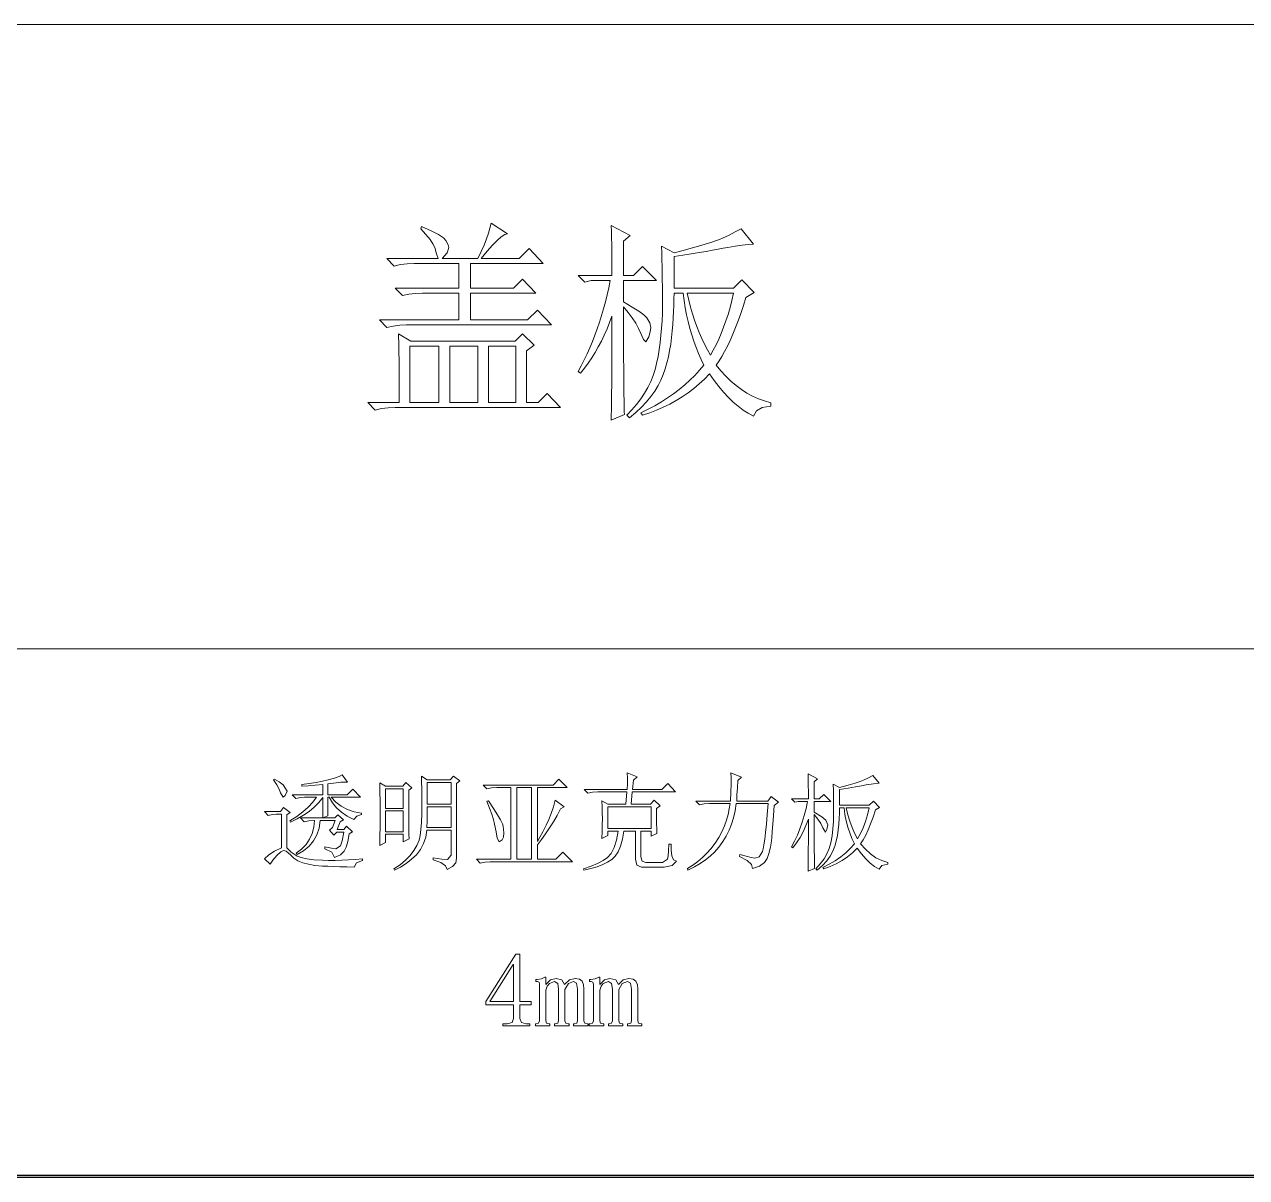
# Model space of a CAD drawing. Extents: x 21 to 293, y 5 to 205.
# Drawn here: x 199.29 to 241.73, y 5.25 to 45.29 of the extents above; entities that cross this region are included whole.
import ezdxf

# ---------------------------------------------------------------- set-up
doc = ezdxf.new("R2010")
doc.units = 0

msp = doc.modelspace()

# ---------------------------------------------------------------- linework, layer by layer
at = {"color": 7, "lineweight": 13}
for p, q in [((127.767, 45.293), (292.639, 45.293)), ((127.767, 23.609), (292.639, 23.609)), ((127.767, 5.25), (292.639, 5.25))]:
    msp.add_line(p, q, dxfattribs=at)
at = {"color": 7, "lineweight": 35}
msp.add_line((292.64, 5.316), (20.64, 5.316), dxfattribs=at)
at = {"color": 7, "lineweight": 13}
for points in [[(213.078, 38.273), (213.411, 38.128), (213.664, 37.998), (213.835, 37.885), (213.926, 37.787), (214.001, 37.638), (214.026, 37.551), (213.969, 37.357), (213.796, 37.163), (215.031, 37.163), (215.148, 37.406), (215.248, 37.633), (215.333, 37.845), (215.402, 38.041), (215.454, 38.222), (215.491, 38.387), (216.065, 38.026), (215.968, 37.994), (215.848, 37.917), (215.706, 37.796), (215.542, 37.63), (215.355, 37.419), (215.146, 37.163), (216.468, 37.163), (216.812, 37.507), (217.301, 36.99), (214.773, 36.99), (214.773, 36.133), (216.267, 36.133), (216.582, 36.449), (217.042, 35.961), (214.773, 35.961), (214.773, 35.03), (216.755, 35.03), (217.099, 35.375), (217.588, 34.858), (212.561, 34.858), (212.319, 34.849), (212.089, 34.82), (211.872, 34.772), (211.613, 35.03), (214.371, 35.03), (214.371, 35.961), (213.107, 35.961), (212.865, 35.951), (212.635, 35.923), (212.418, 35.875), (212.159, 36.133), (214.371, 36.133), (214.371, 36.99), (212.82, 36.99), (212.577, 36.981), (212.348, 36.952), (212.13, 36.904), (211.872, 37.163), (213.653, 37.163), (213.595, 37.329), (213.538, 37.551), (213.475, 37.674), (213.373, 37.822), (213.231, 37.994), (213.05, 38.19)], [(220.094, 35.483), (220.094, 35.077), (220.094, 34.693), (220.095, 34.332), (220.096, 33.994), (220.097, 33.677), (220.098, 33.384), (220.1, 33.112), (220.102, 32.863), (220.104, 32.637), (220.106, 32.433), (220.109, 32.252), (220.112, 32.093), (220.115, 31.956), (220.119, 31.842), (220.122, 31.75), (219.663, 31.549), (219.666, 31.726), (219.67, 31.912), (219.673, 32.108), (219.676, 32.312), (219.679, 32.526), (219.681, 32.749), (219.683, 32.981), (219.685, 33.222), (219.687, 33.472), (219.688, 33.732), (219.689, 34), (219.69, 34.278), (219.691, 34.565), (219.691, 34.862), (219.691, 35.167), (219.608, 34.941), (219.519, 34.72), (219.424, 34.506), (219.324, 34.299), (219.217, 34.098), (219.105, 33.903), (218.988, 33.714), (218.864, 33.532), (218.735, 33.356), (218.6, 33.186), (218.514, 33.244), (218.622, 33.443), (218.727, 33.646), (218.826, 33.853), (218.922, 34.064), (219.013, 34.279), (219.099, 34.499), (219.182, 34.722), (219.259, 34.95), (219.333, 35.182), (219.402, 35.418), (219.466, 35.658), (219.527, 35.902), (219.583, 36.15), (219.634, 36.402), (218.973, 36.402), (218.744, 36.345), (218.514, 36.575), (219.691, 36.575), (219.691, 36.866), (219.689, 37.142), (219.686, 37.405), (219.682, 37.653), (219.677, 37.888), (219.67, 38.108), (219.663, 38.314), (220.323, 37.966), (220.094, 37.764), (220.094, 36.575), (220.438, 36.575), (220.754, 36.89), (221.242, 36.402), (220.094, 36.402), (220.094, 35.655), (220.391, 35.481), (220.625, 35.332), (220.794, 35.208), (220.898, 35.11), (221.005, 34.937), (221.041, 34.765), (221.023, 34.614), (220.97, 34.449), (220.869, 34.277), (220.783, 34.349), (220.697, 34.564), (220.617, 34.739), (220.517, 34.918), (220.397, 35.102), (220.255, 35.29)], [(224.344, 35.814), (224.255, 35.531), (224.165, 35.261), (224.074, 35.006), (223.982, 34.765), (223.889, 34.537), (223.795, 34.323), (223.7, 34.123), (223.604, 33.938), (223.507, 33.766), (223.409, 33.608), (223.31, 33.463), (223.474, 33.262), (223.644, 33.077), (223.819, 32.907), (224, 32.753), (224.186, 32.615), (224.379, 32.492), (224.577, 32.385), (224.781, 32.293), (224.991, 32.217), (225.206, 32.157), (225.206, 32.041), (224.909, 31.99), (224.708, 31.874), (224.603, 31.693), (224.425, 31.79), (224.25, 31.904), (224.076, 32.034), (223.905, 32.181), (223.736, 32.344), (223.569, 32.523), (223.404, 32.718), (223.241, 32.93), (223.081, 33.158), (222.905, 32.98), (222.722, 32.811), (222.532, 32.652), (222.334, 32.503), (222.13, 32.363), (221.918, 32.232), (221.7, 32.111), (221.474, 31.999), (221.241, 31.897), (221.001, 31.805), (220.754, 31.722), (220.697, 31.809), (220.943, 31.928), (221.179, 32.054), (221.406, 32.185), (221.623, 32.323), (221.831, 32.467), (222.03, 32.618), (222.219, 32.775), (222.398, 32.937), (222.568, 33.106), (222.729, 33.282), (222.88, 33.463), (222.783, 33.662), (222.693, 33.866), (222.61, 34.076), (222.532, 34.291), (222.461, 34.513), (222.395, 34.74), (222.336, 34.972), (222.283, 35.211), (222.237, 35.455), (222.196, 35.705), (222.162, 35.961), (221.846, 35.961), (221.844, 35.752), (221.839, 35.539), (221.83, 35.323), (221.817, 35.103), (221.802, 34.879), (221.782, 34.653), (221.759, 34.422), (221.731, 34.193), (221.694, 33.969), (221.649, 33.752), (221.595, 33.541), (221.534, 33.335), (221.464, 33.135), (221.386, 32.942), (221.293, 32.752), (221.18, 32.563), (221.045, 32.375), (220.889, 32.188), (220.712, 32.003), (220.514, 31.819), (220.295, 31.635), (220.208, 31.722), (220.386, 31.909), (220.547, 32.099), (220.693, 32.293), (220.824, 32.49), (220.939, 32.69), (221.038, 32.893), (221.122, 33.099), (221.19, 33.309), (221.242, 33.521), (221.29, 33.763), (221.33, 34.007), (221.365, 34.253), (221.393, 34.5), (221.415, 34.749), (221.431, 35), (221.44, 35.253), (221.443, 35.508), (221.443, 35.735), (221.442, 35.964), (221.44, 36.194), (221.438, 36.425), (221.435, 36.657), (221.431, 36.89), (221.426, 37.124), (221.421, 37.359), (221.415, 37.595), (221.846, 37.364), (222.161, 37.447), (222.446, 37.525), (222.701, 37.597), (222.926, 37.663), (223.121, 37.723), (223.286, 37.777), (223.421, 37.826), (223.526, 37.868), (223.757, 37.975), (223.973, 38.086), (224.172, 38.199), (224.603, 37.661), (224.418, 37.654), (224.208, 37.633), (223.973, 37.598), (223.713, 37.549), (223.558, 37.519), (223.38, 37.487), (223.181, 37.452), (222.959, 37.414), (222.714, 37.374), (222.447, 37.331), (222.157, 37.286), (221.846, 37.237), (221.846, 36.133), (223.914, 36.133), (224.201, 36.421), (224.632, 35.989)], [(222.305, 35.961), (222.36, 35.717), (222.42, 35.48), (222.486, 35.248), (222.558, 35.024), (222.635, 34.805), (222.719, 34.593), (222.808, 34.387), (222.903, 34.187), (223.003, 33.994), (223.109, 33.807), (223.21, 33.983), (223.307, 34.169), (223.399, 34.363), (223.486, 34.565), (223.569, 34.776), (223.647, 34.996), (223.721, 35.224), (223.79, 35.461), (223.854, 35.707), (223.914, 35.961)], [(212.303, 32.163), (212.303, 32.509), (212.302, 32.832), (212.3, 33.13), (212.298, 33.405), (212.296, 33.656), (212.292, 33.883), (212.289, 34.087), (212.284, 34.266), (212.28, 34.422), (212.274, 34.554), (212.705, 34.295), (216.324, 34.295), (216.582, 34.554), (216.985, 34.153), (216.726, 33.954), (216.726, 32.163), (217.128, 32.163), (217.444, 32.479), (217.904, 31.99), (212.159, 31.99), (211.917, 31.981), (211.687, 31.952), (211.47, 31.904), (211.211, 32.163)], [(212.676, 34.123), (212.676, 32.163), (213.682, 32.163), (213.682, 34.123)], [(214.055, 34.123), (214.055, 32.163), (215.031, 32.163), (215.031, 34.123)], [(215.405, 34.123), (215.405, 32.163), (216.353, 32.163), (216.353, 34.123)], [(210.323, 19.231), (210.51, 18.983), (210.28, 18.976), (210.108, 18.959), (209.821, 18.925), (209.821, 18.545), (210.496, 18.545), (210.697, 18.732), (210.955, 18.459), (209.936, 18.459), (210.102, 18.285), (210.292, 18.142), (210.504, 18.03), (210.74, 17.949), (210.998, 17.899), (210.998, 17.856), (210.83, 17.805), (210.726, 17.683), (210.498, 17.802), (210.298, 17.938), (210.126, 18.094), (209.981, 18.267), (209.864, 18.459), (209.821, 18.459), (209.821, 17.813), (209.648, 17.741), (209.648, 18.445), (209.51, 18.273), (209.352, 18.114), (209.175, 17.967), (208.978, 17.832), (208.763, 17.709), (208.528, 17.597), (208.5, 17.64), (208.744, 17.793), (208.959, 17.951), (209.146, 18.114), (209.304, 18.284), (209.433, 18.459), (209.017, 18.459), (208.869, 18.448), (208.715, 18.416), (208.586, 18.545), (209.648, 18.545), (209.648, 18.896), (209.382, 18.876), (209.138, 18.856), (208.916, 18.837), (208.916, 18.896), (209.178, 18.933), (209.419, 18.974), (209.638, 19.017), (209.835, 19.063), (210.055, 19.124), (210.218, 19.18)], [(212.114, 15.965), (212.33, 16.113), (212.519, 16.27), (212.681, 16.437), (212.814, 16.61), (212.917, 16.786), (212.99, 16.965), (213.028, 17.124), (213.056, 17.331), (213.075, 17.585), (213.083, 17.887), (213.085, 18.104), (213.086, 18.321), (213.085, 18.539), (213.083, 18.757), (213.08, 18.975), (213.076, 19.194), (213.277, 19.06), (214.067, 19.06), (214.182, 19.194), (214.412, 19.023), (214.297, 18.937), (214.297, 16.337), (214.267, 16.18), (214.156, 16.051), (213.967, 15.951), (213.912, 16.077), (213.75, 16.188), (213.478, 16.282), (213.478, 16.354), (213.782, 16.302), (213.974, 16.29), (214.11, 16.441), (214.11, 17.319), (213.263, 17.319), (213.224, 17.071), (213.15, 16.846), (213.041, 16.643), (212.897, 16.462), (212.728, 16.302), (212.547, 16.158), (212.351, 16.032), (212.143, 15.922)], [(219.343, 17.024), (219.351, 17.273), (219.356, 17.502), (219.358, 17.713), (219.356, 17.915), (219.351, 18.12), (219.343, 18.329), (219.544, 18.214), (220.176, 18.214), (220.205, 18.643), (219.2, 18.643), (219.02, 18.632), (218.855, 18.6), (218.726, 18.729), (220.219, 18.729), (220.226, 18.934), (220.226, 19.125), (220.219, 19.305), (220.564, 19.161), (220.435, 19.045), (220.406, 18.729), (221.426, 18.729), (221.627, 18.93), (221.9, 18.643), (220.392, 18.643), (220.363, 18.214), (221.024, 18.214), (221.153, 18.358), (221.368, 18.157), (221.239, 18.071), (221.239, 17.755), (221.241, 17.547), (221.245, 17.361), (221.253, 17.196), (221.052, 17.11), (221.052, 17.282), (220.693, 17.282), (220.693, 16.389), (220.736, 16.233), (220.866, 16.19), (221.44, 16.19), (221.62, 16.312), (221.641, 16.423), (221.658, 16.593), (221.67, 16.822), (221.742, 16.822), (221.749, 16.616), (221.77, 16.427), (221.824, 16.289), (221.928, 16.234), (221.778, 16.083), (221.498, 16.032), (220.722, 16.032), (220.553, 16.1), (220.507, 16.302), (220.507, 17.282), (220.105, 17.282), (220.055, 17.003), (219.989, 16.763), (219.904, 16.565), (219.801, 16.407), (219.681, 16.291), (219.539, 16.199), (219.371, 16.116), (219.177, 16.042), (218.957, 15.978), (218.712, 15.922), (218.697, 15.965), (218.965, 16.059), (219.194, 16.158), (219.385, 16.261), (219.537, 16.369), (219.66, 16.508), (219.762, 16.707), (219.843, 16.965), (219.904, 17.282), (219.544, 17.282), (219.544, 17.124)], [(224.065, 19.039), (224.048, 18.779), (224.033, 18.541), (224.022, 18.325), (225.099, 18.325), (225.214, 18.482), (225.473, 18.281), (225.329, 18.167), (225.305, 17.827), (225.282, 17.526), (225.259, 17.265), (225.237, 17.044), (225.214, 16.862), (225.193, 16.72), (225.142, 16.499), (225.075, 16.324), (224.992, 16.195), (224.818, 16.062), (224.568, 15.98), (224.531, 16.116), (224.383, 16.255), (224.123, 16.397), (224.137, 16.469), (224.354, 16.41), (224.527, 16.37), (224.654, 16.346), (224.798, 16.391), (224.913, 16.57), (224.941, 16.664), (224.97, 16.806), (224.999, 16.996), (225.028, 17.234), (225.056, 17.521), (225.085, 17.856), (225.114, 18.238), (224.008, 18.238), (223.965, 17.986), (223.909, 17.747), (223.84, 17.522), (223.757, 17.31), (223.657, 17.109), (223.539, 16.915), (223.403, 16.728), (223.247, 16.548), (223.104, 16.41), (222.941, 16.279), (222.757, 16.154), (222.553, 16.035), (222.328, 15.922), (222.313, 15.98), (222.502, 16.099), (222.678, 16.227), (222.84, 16.364), (222.989, 16.509), (223.125, 16.663), (223.276, 16.861), (223.405, 17.06), (223.512, 17.26), (223.599, 17.461), (223.667, 17.661), (223.723, 17.857), (223.764, 18.05), (223.793, 18.238), (223.074, 18.238), (222.895, 18.228), (222.73, 18.195), (222.601, 18.325), (223.807, 18.325), (223.819, 18.638), (223.825, 18.906), (223.826, 19.128), (223.821, 19.305), (224.195, 19.151)], [(226.715, 17.852), (226.715, 17.481), (226.716, 17.149), (226.717, 16.856), (226.718, 16.603), (226.72, 16.39), (226.723, 16.216), (226.726, 16.081), (226.729, 15.986), (226.499, 15.885), (226.503, 16.055), (226.506, 16.241), (226.508, 16.443), (226.51, 16.661), (226.512, 16.895), (226.513, 17.145), (226.513, 17.412), (226.514, 17.694), (226.428, 17.471), (226.33, 17.26), (226.221, 17.062), (226.1, 16.877), (225.968, 16.704), (225.925, 16.733), (226.031, 16.934), (226.129, 17.143), (226.218, 17.36), (226.298, 17.586), (226.369, 17.82), (226.431, 18.062), (226.485, 18.312), (226.155, 18.312), (226.04, 18.283), (225.925, 18.398), (226.514, 18.398), (226.513, 18.648), (226.51, 18.876), (226.506, 19.083), (226.499, 19.268), (226.83, 19.094), (226.715, 18.993), (226.715, 18.398), (226.887, 18.398), (227.045, 18.556), (227.289, 18.312), (226.715, 18.312), (226.715, 17.938), (226.98, 17.777), (227.117, 17.666), (227.189, 17.493), (227.153, 17.335), (227.102, 17.249), (227.016, 17.393), (226.945, 17.54), (226.844, 17.693)], [(228.84, 18.018), (228.758, 17.763), (228.674, 17.533), (228.589, 17.325), (228.502, 17.141), (228.413, 16.98), (228.323, 16.842), (228.49, 16.649), (228.668, 16.487), (228.857, 16.357), (229.058, 16.257), (229.271, 16.189), (229.271, 16.131), (229.066, 16.081), (228.969, 15.957), (228.81, 16.051), (228.655, 16.171), (228.502, 16.317), (228.354, 16.49), (228.208, 16.69), (228.044, 16.53), (227.868, 16.386), (227.681, 16.259), (227.481, 16.147), (227.269, 16.051), (227.045, 15.972), (227.016, 16.015), (227.238, 16.127), (227.444, 16.249), (227.634, 16.382), (227.808, 16.525), (227.966, 16.678), (228.108, 16.842), (228.022, 17.026), (227.947, 17.22), (227.882, 17.423), (227.827, 17.636), (227.783, 17.859), (227.749, 18.091), (227.591, 18.091), (227.588, 17.907), (227.58, 17.717), (227.567, 17.522), (227.548, 17.322), (227.52, 17.123), (227.479, 16.934), (227.427, 16.753), (227.361, 16.582), (227.273, 16.416), (227.153, 16.251), (227, 16.089), (226.815, 15.928), (226.772, 15.972), (226.926, 16.141), (227.055, 16.316), (227.158, 16.496), (227.236, 16.681), (227.289, 16.871), (227.333, 17.114), (227.365, 17.361), (227.383, 17.611), (227.39, 17.865), (227.389, 18.07), (227.387, 18.277), (227.385, 18.486), (227.381, 18.696), (227.375, 18.908), (227.591, 18.793), (227.891, 18.873), (228.131, 18.942), (228.311, 18.999), (228.431, 19.045), (228.601, 19.126), (228.754, 19.21), (228.969, 18.941), (228.772, 18.927), (228.524, 18.885), (228.358, 18.854), (228.147, 18.818), (227.891, 18.776), (227.591, 18.729), (227.591, 18.177), (228.625, 18.177), (228.768, 18.321), (228.984, 18.105)], [(207.939, 19.058), (207.968, 19.087), (208.132, 18.992), (208.277, 18.883), (208.406, 18.671), (208.342, 18.518), (208.27, 18.459), (208.184, 18.605), (208.131, 18.74), (208.05, 18.891)], [(212.631, 17.568), (212.633, 17.343), (212.637, 17.158), (212.645, 17.014), (212.444, 16.914), (212.444, 17.172), (211.827, 17.172), (211.827, 16.885), (211.626, 16.784), (211.631, 16.966), (211.635, 17.166), (211.638, 17.385), (211.639, 17.622), (211.64, 17.879), (211.639, 18.134), (211.638, 18.37), (211.635, 18.585), (211.631, 18.779), (211.626, 18.954), (211.827, 18.839), (212.43, 18.839), (212.53, 18.968), (212.746, 18.783), (212.631, 18.698)], [(211.827, 18.753), (211.827, 18.067), (212.444, 18.067), (212.444, 18.753)], [(213.277, 18.974), (213.277, 18.214), (214.11, 18.214), (214.11, 18.974)], [(215.218, 18.876), (217.645, 18.876), (217.846, 19.084), (218.134, 18.79), (217.1, 18.79), (217.1, 16.921), (217.185, 17.067), (217.288, 17.256), (217.408, 17.489), (217.5, 17.686), (217.583, 17.897), (217.655, 18.121), (217.717, 18.358), (218.033, 18.129), (217.904, 18.057), (217.782, 17.826), (217.655, 17.605), (217.523, 17.392), (217.387, 17.187), (217.246, 16.992), (217.1, 16.806), (217.1, 16.302), (217.746, 16.302), (217.99, 16.547), (218.32, 16.216), (215.462, 16.216), (215.283, 16.206), (215.118, 16.173), (214.989, 16.302), (216.18, 16.302), (216.18, 18.79), (215.692, 18.79), (215.513, 18.779), (215.348, 18.747)], [(216.382, 18.79), (216.382, 16.302), (216.899, 16.302), (216.899, 18.79)], [(215.405, 18.33), (215.582, 18.065), (215.721, 17.844), (215.823, 17.669), (215.888, 17.538), (215.915, 17.452), (215.936, 17.222), (215.92, 17.075), (215.872, 16.978), (215.778, 16.906), (215.707, 17.035), (215.669, 17.251), (215.613, 17.524), (215.572, 17.687), (215.514, 17.873), (215.44, 18.083), (215.348, 18.316)], [(208.399, 16.697), (208.553, 16.546), (208.758, 16.414), (208.899, 16.359), (209.092, 16.316), (209.337, 16.287), (209.634, 16.269), (209.852, 16.265), (210.076, 16.265), (210.305, 16.271), (210.54, 16.282), (210.781, 16.298), (211.027, 16.32), (211.027, 16.262), (210.819, 16.183), (210.74, 16.032), (210.48, 16.038), (210.24, 16.045), (210.02, 16.052), (209.821, 16.06), (209.641, 16.069), (209.376, 16.09), (209.147, 16.127), (208.952, 16.177), (208.787, 16.246), (208.646, 16.338), (208.528, 16.452), (208.381, 16.579), (208.284, 16.612), (208.191, 16.559), (208.054, 16.431), (207.918, 16.273), (207.825, 16.134), (207.624, 16.322), (207.778, 16.454), (207.975, 16.579), (208.212, 16.698), (208.212, 17.871), (208.026, 17.871), (207.9, 17.86), (207.753, 17.828), (207.624, 17.957), (208.184, 17.957), (208.284, 18.1), (208.514, 17.928), (208.399, 17.841)], [(208.873, 17.736), (210.065, 17.736), (210.165, 17.851), (210.367, 17.678), (210.252, 17.606), (210.205, 17.487), (210.151, 17.332), (210.381, 17.332), (210.467, 17.447), (210.682, 17.26), (210.568, 17.188), (210.516, 16.923), (210.459, 16.722), (210.395, 16.585), (210.259, 16.452), (210.051, 16.37), (209.968, 16.546), (209.72, 16.671), (209.72, 16.729), (209.952, 16.693), (210.101, 16.671), (210.266, 16.765), (210.323, 16.939), (210.381, 17.246), (210.137, 17.246), (210.036, 17.145), (209.878, 17.318), (209.986, 17.408), (210.079, 17.65), (209.562, 17.65), (209.52, 17.386), (209.441, 17.149), (209.325, 16.939), (209.173, 16.757), (208.984, 16.601), (208.758, 16.472), (208.729, 16.516), (208.914, 16.659), (209.068, 16.82), (209.189, 17), (209.278, 17.199), (209.336, 17.415), (209.361, 17.65), (209.347, 17.65), (209.167, 17.639), (209.002, 17.607)], [(211.827, 17.981), (211.827, 17.258), (212.444, 17.258), (212.444, 17.981)], [(213.277, 18.128), (213.276, 17.878), (213.271, 17.637), (213.263, 17.405), (214.11, 17.405), (214.11, 18.128)], [(219.544, 18.128), (219.544, 17.369), (221.052, 17.369), (221.052, 18.128)], [(227.821, 18.091), (227.878, 17.851), (227.947, 17.623), (228.027, 17.407), (228.119, 17.204), (228.223, 17.014), (228.321, 17.195), (228.411, 17.393), (228.492, 17.609), (228.563, 17.841), (228.625, 18.091)], [(216.492, 10.773), (216.55, 10.629), (216.708, 10.586), (216.837, 10.586), (216.837, 10.513), (215.898, 10.513), (215.898, 10.586), (216.056, 10.586), (216.221, 10.629), (216.272, 10.773), (216.272, 11.248), (215.316, 11.248), (215.316, 11.358), (216.354, 13.013), (216.492, 13.013), (216.492, 11.358), (216.88, 11.358), (216.88, 11.248), (216.492, 11.248)], [(216.257, 12.648), (215.445, 11.358), (216.272, 11.358), (216.272, 12.648)], [(217.088, 12.13), (217.238, 12.149), (217.363, 12.204), (217.395, 12.204), (217.395, 11.954), (217.556, 12.117), (217.748, 12.167), (217.954, 12.117), (218.042, 11.954), (218.211, 12.117), (218.41, 12.167), (218.559, 12.141), (218.652, 12.064), (218.702, 11.947), (218.718, 11.801), (218.718, 10.688), (218.747, 10.608), (218.833, 10.586), (218.862, 10.586), (218.862, 10.513), (218.355, 10.513), (218.355, 10.586), (218.384, 10.586), (218.469, 10.608), (218.498, 10.689), (218.498, 11.792), (218.462, 12.005), (218.355, 12.057), (218.177, 11.983), (218.056, 11.778), (218.056, 10.689), (218.085, 10.608), (218.17, 10.586), (218.199, 10.586), (218.199, 10.513), (217.693, 10.513), (217.693, 10.586), (217.722, 10.586), (217.807, 10.608), (217.836, 10.689), (217.836, 11.792), (217.807, 11.991), (217.693, 12.057), (217.516, 11.983), (217.446, 11.891), (217.395, 11.763), (217.395, 10.689), (217.423, 10.608), (217.508, 10.586), (217.537, 10.586), (217.537, 10.513), (217.03, 10.513), (217.03, 10.586), (217.059, 10.586), (217.145, 10.608), (217.174, 10.689), (217.174, 11.968), (217.16, 12.035), (217.102, 12.057), (217.045, 12.057), (217.045, 12.13)], [(218.959, 12.13), (219.109, 12.149), (219.235, 12.204), (219.266, 12.204), (219.266, 11.954), (219.428, 12.117), (219.62, 12.167), (219.825, 12.117), (219.914, 11.954), (220.083, 12.117), (220.281, 12.167), (220.43, 12.141), (220.524, 12.064), (220.573, 11.947), (220.59, 11.801), (220.59, 10.688), (220.618, 10.608), (220.705, 10.586), (220.733, 10.586), (220.733, 10.513), (220.227, 10.513), (220.227, 10.586), (220.255, 10.586), (220.341, 10.608), (220.369, 10.689), (220.369, 11.792), (220.334, 12.005), (220.227, 12.057), (220.049, 11.983), (219.928, 11.778), (219.928, 10.689), (219.956, 10.608), (220.042, 10.586), (220.07, 10.586), (220.07, 10.513), (219.565, 10.513), (219.565, 10.586), (219.594, 10.586), (219.679, 10.608), (219.707, 10.689), (219.707, 11.792), (219.679, 11.991), (219.565, 12.057), (219.387, 11.983), (219.318, 11.891), (219.266, 11.763), (219.266, 10.689), (219.295, 10.608), (219.38, 10.586), (219.409, 10.586), (219.409, 10.513), (218.902, 10.513), (218.902, 10.586), (218.931, 10.586), (219.017, 10.608), (219.046, 10.689), (219.046, 11.968), (219.031, 12.035), (218.974, 12.057), (218.916, 12.057), (218.916, 12.13)]]:
    msp.add_lwpolyline(points, close=True, dxfattribs=at)

doc.saveas('drawing.dxf')
